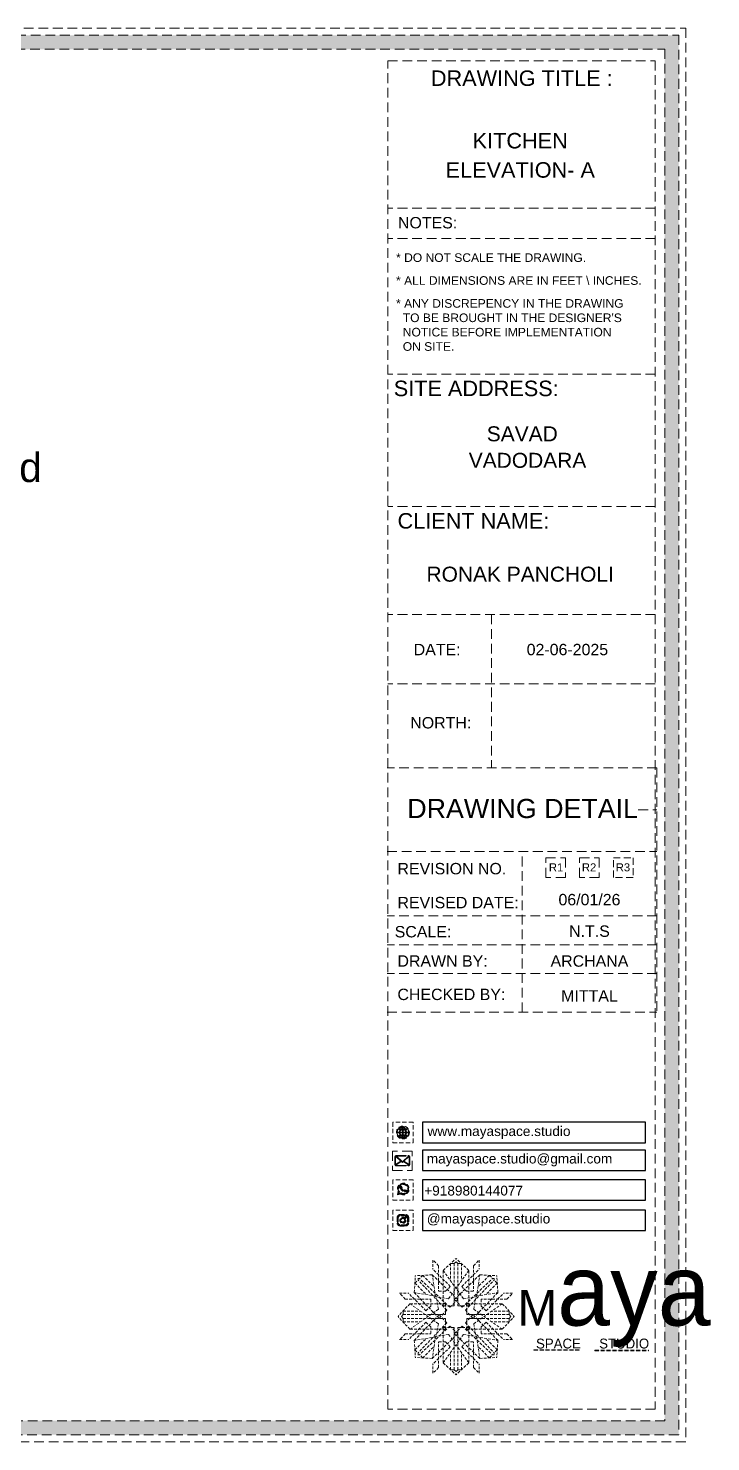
# Model space of a CAD drawing. Header units: millimetres. Extents: x 35877 to 3066687, y -650199 to -40525.
# Drawn here: x 147874 to 147944.1, y -180595.3 to -180449.8 of the extents above; entities that cross this region are included whole.
import ezdxf
from ezdxf import colors
from ezdxf.entities.mleader import LeaderData, LeaderLine
from ezdxf.enums import TextEntityAlignment as Align
from ezdxf.math import Vec2, Vec3

# ---------------------------------------------------------------- set-up
doc = ezdxf.new("R2010")
doc.units = ezdxf.units.MM
doc.header["$MEASUREMENT"] = 0
doc.linetypes.add('DASHEDX2', pattern=[1.5, 1, -0.5])
for name, color, linetype, lineweight in [('Dimension', 10, 'DASHEDX2', 20), ('LABALLING', 1, 'Continuous', 25), ('NAME PLATE', 7, 'Continuous', 25)]:
    doc.layers.add(name, color=color, linetype=linetype, lineweight=lineweight)
doc.styles.add('Arial', font='arial.ttf')
doc.styles.get("Standard").update_dxf_attribs({"font": 'arial.ttf', "height": 6})

# ---------------------------------------------------------------- blocks, each defined once
blk = doc.blocks.new('FSFSF')
at = {"color": 42, "lineweight": 5, "true_color": 0xe0ac11}
for p, q in [((28600.02952215459, 143.5139148725285), (28600.02952215459, 140.1627915054827)), ((28602.14937278152, 141.4051683081257), (28600.02952215458, 143.5139148725237)), ((28602.14937278152, 141.4051683081257), (28602.14937278152, 131.9548183658916)), ((28603.8573819619, 139.6884756314575), (28608.58467309682, 144.0826294809294)), ((28607.90038549203, 142.2178300233099), (28606.57849619761, 142.2178300233099)), ((28606.57849619761, 142.2178300233112), (28606.57849619761, 135.8440958244304)), ((28607.90038549203, 142.2178300233056), (28608.57656374431, 142.8463572676453)), ((28607.90038549203, 142.2178300233099), (28607.90038549203, 126.5832694616292)), ((28613.31196423174, 139.6884756314505), (28608.58467309682, 144.0826294809224)), ((28609.26896070161, 142.2178300232985), (28608.59278244933, 142.8463572676383)), ((28609.26896070161, 142.2178300233029), (28609.26896070161, 126.5832694616222)), ((28609.26896070161, 142.2178300233029), (28610.59084999603, 142.2178300233029)), ((28610.59084999603, 142.2178300233041), (28610.59084999603, 135.8440958244234)), ((28615.01997341212, 141.4051683081186), (28617.13982403906, 143.5139148725166)), ((28615.01997341212, 141.4051683081186), (28615.01997341212, 131.9548183658846)), ((28617.13982403905, 143.5139148725215), (28617.13982403905, 140.1627915054756)), ((28593.18528875562, 131.4512709548762), (28593.53942279741, 137.7083440558963)), ((28593.38640769022, 135.0047725313525), (28594.56253744733, 136.1236492009193)), ((28599.79649589843, 138.0624780976842), (28593.53942279741, 137.7083440558973)), ((28595.12411765238, 136.6852294059708), (28594.53344388519, 136.6852294059708)), ((28594.56253744733, 136.1236492009193), (28594.56253744733, 136.7143229681096)), ((28605.16739288197, 124.9761417178488), (28594.56253744733, 136.1236492009157)), ((28596.24299432195, 137.8613591630871), (28595.12411765238, 136.6852294059708)), ((28606.27162513545, 126.0803739713377), (28595.12411765239, 136.6852294059723)), ((28596.24299432195, 137.8613591630871), (28600.47007367387, 133.6479551677364)), ((28601.02633591869, 130.0022997966441), (28599.79649589844, 138.0624780976862)), ((28599.79697319313, 138.0540449410801), (28608.57656374431, 129.5596347853315)), ((28606.46515515396, 133.7608692168469), (28600.02952215458, 140.1627915054788)), ((28603.8573819619, 126.5832694616292), (28603.8573819619, 139.6884756314575)), ((28603.8573819619, 139.6884756314575), (28608.57656374431, 133.0212336201026)), ((28613.31196423174, 139.6884756314505), (28608.59278244933, 133.0212336200956)), ((28617.37237300051, 138.0540449410731), (28608.59278244933, 129.5596347853245)), ((28610.70419103967, 133.7608692168399), (28617.13982403906, 140.1627915054717)), ((28610.89772105818, 126.0803739713307), (28622.04522854125, 136.6852294059653)), ((28612.01817201668, 124.9761417178561), (28622.62302745131, 136.123649200923)), ((28613.31196423174, 126.5832694616222), (28613.31196423174, 139.6884756314505)), ((28616.14301027494, 130.0022997966371), (28617.3728502952, 138.0624780976791)), ((28620.92635187169, 137.8613591630801), (28616.69927251977, 133.6479551677294)), ((28617.37285029521, 138.0624780976772), (28623.62992339623, 137.7083440558903)), ((28620.92635187169, 137.8613591630801), (28622.04522854125, 136.6852294059638)), ((28622.04522854125, 136.6852294059638), (28622.63590230844, 136.6852294059638)), ((28622.62302745131, 136.1236492009266), (28622.62302745131, 136.7143229681169)), ((28623.79915720843, 135.0047725313598), (28622.62302745131, 136.1236492009266)), ((28624.00027614303, 131.4512709548835), (28623.64614210124, 137.7083440559036)), ((28587.73385198078, 131.2182446987172), (28591.08497534782, 131.2182446987172)), ((28589.84259854518, 129.0983940717815), (28587.73385198078, 131.2182446987208)), ((28597.48689763646, 124.7826116993383), (28591.08497534783, 131.2182446987208)), ((28601.24546705666, 130.2214309346091), (28593.18528875562, 131.4512709548617)), ((28593.19372191223, 131.4507936601731), (28601.68813206797, 122.6712031089919)), ((28593.38640769022, 135.0047725313525), (28597.59981168557, 130.777693179436)), ((28604.74702146255, 131.9548183658916), (28602.14937278152, 131.9548183658916)), ((28606.46515515396, 133.7608692168438), (28604.74702146255, 131.954818365889)), ((28605.85908385607, 129.1819884053065), (28608.57656374431, 133.0212336201024)), ((28611.31026233756, 129.1819884052994), (28608.59278244933, 133.0212336200953)), ((28610.70419103968, 133.7608692168368), (28612.42232473109, 131.954818365882)), ((28612.42232473109, 131.9548183658846), (28615.01997341212, 131.9548183658846)), ((28623.99184298642, 131.4507936601804), (28615.49743283067, 122.6712031089992)), ((28615.94009784198, 130.2214309346164), (28624.00027614303, 131.451270954869)), ((28623.79915720843, 135.0047725313598), (28619.58575321308, 130.7776931794433)), ((28619.69866726219, 124.7826116993456), (28626.10058955082, 131.2182446987281)), ((28629.45171291787, 131.2182446987244), (28626.10058955082, 131.2182446987244)), ((28627.34296635347, 129.0983940717888), (28629.45171291786, 131.2182446987281)), ((28591.55929122185, 127.3903848914015), (28587.16513737238, 122.6630937564842)), ((28589.84259854518, 129.0983940717815), (28599.29294848741, 129.0983940717815)), ((28604.66449739168, 127.3903848914015), (28591.55929122185, 127.3903848914015)), ((28591.55929122185, 127.3903848914015), (28598.2265332332, 122.6712031089919)), ((28597.48689763646, 124.7826116993419), (28599.29294848742, 126.5007453907529)), ((28602.065778448, 125.3886829972289), (28598.2265332332, 122.6712031089919)), ((28599.29294848741, 126.5007453907565), (28599.29294848741, 129.0983940717815)), ((28605.85908385607, 129.1819884053061), (28601.02633591869, 130.0022997966444)), ((28602.065778448, 125.3886829972289), (28601.24546705666, 130.2214309346127)), ((28603.67734725012, 126.5424332089096), (28603.67734725012, 127.3903848914015)), ((28604.66449739168, 126.5430463444827), (28603.67734725012, 126.5424332089096)), ((28604.70533364439, 127.5704196031902), (28603.8573819619, 127.5704196031902)), ((28607.90038549203, 126.5832694616292), (28603.8573819619, 126.5832694616292)), ((28604.66449739168, 123.3473813612763), (28604.66449739168, 127.3903848914015)), ((28604.70472050882, 126.5832694616292), (28604.70533364439, 127.5704196031902)), ((28606.27162513545, 126.0803739713377), (28608.57656374431, 128.2731099501872)), ((28607.90038549203, 128.9163723677579), (28608.57656374431, 129.5596347853315)), ((28607.90038549203, 128.916372367763), (28608.57656374431, 128.2731099501872)), ((28609.26896070161, 128.9163723677509), (28608.59278244933, 129.5596347853245)), ((28609.26896070161, 128.916372367756), (28608.59278244933, 128.2731099501802)), ((28610.89772105818, 126.0803739713307), (28608.59278244933, 128.2731099501802)), ((28609.26896070161, 126.5832694616222), (28613.31196423174, 126.5832694616222)), ((28611.31026233756, 129.1819884052991), (28616.14301027495, 130.0022997966374)), ((28612.46462568482, 126.5832694616222), (28612.46401254924, 127.5704196031832)), ((28612.46401254924, 127.5704196031832), (28613.31196423174, 127.5704196031832)), ((28612.52106750697, 123.3473813612836), (28612.52106750697, 127.3903848914088)), ((28612.52106750697, 127.3903848914088), (28625.6262736768, 127.3903848914088)), ((28612.52106750697, 126.54304634449), (28613.50821764853, 126.5424332089169)), ((28613.50821764853, 126.5424332089169), (28613.50821764853, 127.3903848914088)), ((28615.11978645065, 125.3886829972362), (28615.94009784198, 130.22143093462)), ((28615.11978645065, 125.3886829972362), (28618.95903166544, 122.6712031089992)), ((28627.34296635347, 129.0983940717888), (28617.89261641123, 129.0983940717888)), ((28617.89261641123, 126.5007453907638), (28617.89261641123, 129.0983940717888)), ((28619.69866726219, 124.7826116993492), (28617.89261641123, 126.5007453907601)), ((28625.6262736768, 127.3903848914088), (28618.95903166544, 122.6712031089992)), ((28625.6262736768, 127.3903848914088), (28630.02042752627, 122.6630937564914)), ((28591.55929122185, 117.9358026215632), (28587.16513737238, 122.6630937564805)), ((28589.02993683, 123.3473813612763), (28588.40140958566, 122.6712031089919)), ((28589.02993683, 121.9788061516883), (28588.40140958566, 122.6549844039728)), ((28589.02993683, 123.3473813612763), (28589.02993683, 124.6692706556969)), ((28589.02993682999, 124.6692706556969), (28595.40367102887, 124.6692706556969)), ((28589.02993683, 123.3473813612763), (28604.66449739168, 123.3473813612763)), ((28589.02993682999, 121.9788061516883), (28604.66449739167, 121.9788061516883)), ((28589.02993682999, 121.9788061516883), (28589.02993682999, 120.6569168572678)), ((28589.02993682999, 120.6569168572678), (28595.40367102887, 120.6569168572678)), ((28597.48689763646, 120.5435758136264), (28591.08497534783, 114.1079428142439)), ((28591.55929122185, 117.9358026215632), (28598.2265332332, 122.6549844039728)), ((28593.19372191222, 113.8753938527916), (28601.68813206797, 122.6549844039728)), ((28605.16739288197, 120.3500457951159), (28594.56253744733, 109.202538312049)), ((28597.48689763646, 120.5435758136227), (28599.29294848741, 118.8254421222118)), ((28602.065778448, 119.9375045157358), (28598.2265332332, 122.6549844039728)), ((28602.33139448555, 123.3473813612727), (28601.68813206797, 122.6712031089919)), ((28602.33139448555, 121.978806151692), (28601.68813206797, 122.6549844039728)), ((28602.33139448554, 123.3473813612727), (28602.97465690312, 122.6712031089919)), ((28602.33139448554, 121.978806151692), (28602.97465690312, 122.6549844039728)), ((28605.16739288197, 124.9761417178488), (28602.97465690312, 122.6712031089919)), ((28605.16739288197, 120.3500457951159), (28602.97465690312, 122.6549844039728)), ((28604.66449739167, 121.9788061516883), (28604.66449739167, 117.9358026215632)), ((28612.01817201668, 124.9761417178561), (28614.21090799553, 122.6712031089992)), ((28612.01817201667, 120.3500457951159), (28614.21090799552, 122.6549844039728)), ((28612.01817201667, 120.3500457951159), (28622.62302745131, 109.202538312049)), ((28628.15562806865, 123.3473813612836), (28612.52106750697, 123.3473813612836)), ((28612.52106750696, 121.9788061516883), (28612.52106750696, 117.9358026215632)), ((28628.15562806865, 121.9788061516883), (28612.52106750696, 121.9788061516883)), ((28614.85417041311, 123.34738136128), (28614.21090799553, 122.6712031089992)), ((28614.8541704131, 121.978806151692), (28614.21090799552, 122.6549844039728)), ((28614.8541704131, 123.34738136128), (28615.49743283067, 122.6712031089992)), ((28614.85417041309, 121.978806151692), (28615.49743283067, 122.6549844039728)), ((28615.11978645064, 119.9375045157358), (28618.95903166544, 122.6549844039728)), ((28623.99184298642, 113.8753938527916), (28615.49743283067, 122.6549844039728)), ((28619.69866726218, 120.5435758136227), (28617.89261641122, 118.8254421222118)), ((28625.62627367679, 117.9358026215632), (28618.95903166544, 122.6549844039728)), ((28619.69866726218, 120.5435758136264), (28626.10058955082, 114.1079428142439)), ((28628.15562806865, 124.6692706557042), (28621.78189386977, 124.6692706557042)), ((28628.15562806865, 120.6569168572678), (28621.78189386977, 120.6569168572678)), ((28625.62627367679, 117.9358026215632), (28630.02042752627, 122.6630937564805)), ((28628.15562806865, 123.3473813612836), (28628.15562806865, 124.6692706557042)), ((28628.15562806865, 123.3473813612836), (28628.78415531299, 122.6712031089992)), ((28628.15562806864, 121.9788061516883), (28628.78415531298, 122.6549844039728)), ((28628.15562806865, 121.9788061516883), (28628.15562806865, 120.6569168572678)), ((28589.84259854518, 116.2277934411832), (28587.73385198078, 114.1079428142439)), ((28589.84259854518, 116.2277934411832), (28599.29294848741, 116.2277934411832)), ((28604.66449739167, 117.9358026215632), (28591.55929122185, 117.9358026215632)), ((28601.24546705666, 115.1047565783556), (28593.18528875562, 113.874916558103)), ((28606.27162513545, 119.148331313441), (28595.12411765239, 108.5434758788064)), ((28599.29294848741, 118.8254421222082), (28599.29294848741, 116.2277934411832)), ((28601.02633591869, 115.2264054881346), (28599.79649589844, 107.1662271870926)), ((28599.79697319313, 107.1746603436987), (28608.57656374431, 115.6690704994472)), ((28605.85908385607, 116.0467168794726), (28601.02633591869, 115.2264054881344)), ((28602.065778448, 119.9375045157358), (28601.24546705666, 115.104756578352)), ((28604.66449739167, 118.783141168482), (28603.67734725012, 118.783754304055)), ((28603.67734725012, 118.783754304055), (28603.67734725012, 117.9358026215632)), ((28607.90038549203, 118.6454358231495), (28603.8573819619, 118.6454358231495)), ((28603.8573819619, 118.6454358231495), (28603.8573819619, 105.5402296533212)), ((28604.70533364439, 117.6582856815885), (28603.8573819619, 117.6582856815885)), ((28604.70472050882, 118.6454358231495), (28604.70533364439, 117.6582856815885)), ((28605.85908385607, 116.0467168794723), (28608.57656374431, 112.2074716646764)), ((28606.27162513545, 119.148331313441), (28608.57656374431, 116.9555953345915)), ((28607.90038549203, 103.0108752614688), (28607.90038549203, 118.6454358231495)), ((28607.90038549203, 116.3123329170157), (28608.57656374431, 116.9555953345915)), ((28607.90038549203, 116.3123329170208), (28608.57656374431, 115.6690704994472)), ((28610.89772105818, 119.148331313441), (28608.59278244933, 116.9555953345915)), ((28609.26896070161, 116.3123329170157), (28608.59278244933, 116.9555953345915)), ((28609.26896070161, 116.3123329170208), (28608.59278244933, 115.6690704994472)), ((28611.31026233756, 116.0467168794723), (28608.59278244933, 112.2074716646764)), ((28617.37237300051, 107.1746603436987), (28608.59278244933, 115.6690704994472)), ((28609.26896070161, 118.6454358231495), (28613.31196423174, 118.6454358231495)), ((28609.26896070161, 103.0108752614688), (28609.26896070161, 118.6454358231495)), ((28610.89772105818, 119.148331313441), (28622.04522854125, 108.5434758788064)), ((28611.31026233756, 116.0467168794726), (28616.14301027495, 115.2264054881344)), ((28612.46462568482, 118.6454358231495), (28612.46401254924, 117.6582856815885)), ((28612.46401254924, 117.6582856815885), (28613.31196423174, 117.6582856815885)), ((28612.52106750696, 118.783141168482), (28613.50821764853, 118.783754304055)), ((28612.52106750696, 117.9358026215632), (28625.62627367679, 117.9358026215632)), ((28613.31196423174, 118.6454358231495), (28613.31196423174, 105.5402296533212)), ((28613.50821764853, 118.783754304055), (28613.50821764853, 117.9358026215632)), ((28615.11978645064, 119.9375045157358), (28615.94009784198, 115.104756578352)), ((28615.94009784198, 115.1047565783556), (28624.00027614302, 113.874916558103)), ((28616.14301027494, 115.2264054881346), (28617.3728502952, 107.1662271870926)), ((28617.89261641123, 118.8254421222082), (28617.89261641123, 116.2277934411832)), ((28627.34296635346, 116.2277934411832), (28617.89261641123, 116.2277934411832)), ((28627.34296635346, 116.2277934411832), (28629.45171291786, 114.1079428142439)), ((28587.73385198077, 114.1079428142475), (28591.08497534782, 114.1079428142475)), ((28593.18528875562, 113.8749165580884), (28593.53942279741, 107.6178434570684)), ((28593.38640769022, 110.3214149816122), (28597.59981168557, 114.5484943335287)), ((28593.38640769022, 110.3214149816122), (28594.56253744733, 109.2025383120454)), ((28596.24299432195, 107.3673461216916), (28600.47007367387, 111.5807501170424)), ((28606.46515515396, 111.4678360679318), (28600.02952215458, 105.0659137793)), ((28602.14937278152, 103.8235369766531), (28602.14937278152, 113.2738869188871)), ((28604.74702146255, 113.2738869188871), (28602.14937278152, 113.2738869188871)), ((28603.8573819619, 105.5402296533212), (28608.57656374431, 112.2074716646761)), ((28606.46515515396, 111.4678360679349), (28604.74702146255, 113.2738869188898)), ((28613.31196423174, 105.5402296533212), (28608.59278244933, 112.2074716646761)), ((28610.70419103968, 111.4678360679349), (28612.42232473109, 113.2738869188898)), ((28610.70419103967, 111.4678360679318), (28617.13982403906, 105.0659137793)), ((28612.42232473109, 113.2738869188871), (28615.01997341212, 113.2738869188871)), ((28615.01997341212, 103.8235369766531), (28615.01997341212, 113.2738869188871)), ((28620.92635187169, 107.3673461216916), (28616.69927251977, 111.5807501170424)), ((28623.79915720842, 110.3214149816122), (28619.58575321307, 114.5484943335287)), ((28623.79915720842, 110.3214149816122), (28622.62302745131, 109.2025383120454)), ((28624.00027614302, 113.8749165580884), (28623.64614210124, 107.6178434570684)), ((28629.45171291786, 114.1079428142475), (28626.10058955082, 114.1079428142475)), ((28599.79649589843, 107.1662271870945), (28593.53942279741, 107.5203612288814)), ((28595.12411765238, 108.5434758788079), (28594.53344388519, 108.5434758788079)), ((28594.56253744733, 109.2025383120454), (28594.56253744733, 108.6118645448551)), ((28596.24299432195, 107.3673461216916), (28595.12411765238, 108.5434758788079)), ((28600.02952215459, 101.7147904122502), (28600.02952215459, 105.0659137792961)), ((28603.8573819619, 105.5402296533212), (28608.58467309682, 101.1460758038494)), ((28606.57849619761, 103.0108752614676), (28606.57849619761, 109.3846094603483)), ((28613.31196423174, 105.5402296533212), (28608.58467309682, 101.1460758038494)), ((28610.59084999603, 103.0108752614676), (28610.59084999603, 109.3846094603483)), ((28617.13982403905, 101.7147904122502), (28617.13982403905, 105.0659137792961)), ((28617.37285029521, 107.1662271870945), (28623.62992339623, 107.5203612288814)), ((28620.92635187169, 107.3673461216916), (28622.04522854125, 108.5434758788079)), ((28622.04522854125, 108.5434758788079), (28622.63590230844, 108.5434758788079)), ((28622.62302745131, 109.2025383120454), (28622.62302745131, 108.6118645448551)), ((28602.14937278152, 103.8235369766531), (28600.02952215458, 101.7147904122551)), ((28607.90038549203, 103.0108752614688), (28606.57849619761, 103.0108752614688)), ((28607.90038549203, 103.0108752614732), (28608.57656374431, 102.3823480171334)), ((28609.26896070161, 103.0108752614732), (28608.59278244933, 102.3823480171334)), ((28609.26896070161, 103.0108752614688), (28610.59084999603, 103.0108752614688)), ((28615.01997341212, 103.8235369766531), (28617.13982403906, 101.7147904122551))]:
    blk.add_line(p, q, dxfattribs=at)
blk = doc.blocks.new('hgwg')
at = {"layer": 'Dimension', "true_color": 0xd39e00}
h = blk.add_hatch(color=42, dxfattribs=at)
h.dxf.hatch_style = 1
h.paths.add_polyline_path([(27505.71340162798, 45.05203686693212), (27494.27108242475, 45.05203686693212), (27494.27108242475, 44.90203686693212), (27505.71340162798, 44.90203686693212)])
h = blk.add_hatch(color=42, dxfattribs=at)
h.dxf.hatch_style = 1
h.paths.add_polyline_path([(27523.30327300013, 44.90203686693212), (27509.6816220806, 44.90203686693212), (27509.6816220806, 44.75203686693212), (27523.30327300013, 44.75203686693212)])
at = {"layer": 'Dimension', "color": 42, "true_color": 0xd39e00}
for p, q in [((27494.27108242475, 45.05203686693212), (27505.71340162798, 45.05203686693212)), ((27494.27108242475, 44.90203686693212), (27494.27108242475, 45.05203686693212)), ((27494.27108242475, 44.90203686693212), (27505.71340162798, 44.90203686693212)), ((27505.71340162798, 45.05203686693212), (27505.71340162798, 44.90203686693212)), ((27509.6816220806, 44.90203686693212), (27523.30327300013, 44.90203686693212)), ((27509.6816220806, 44.90203686693212), (27509.6816220806, 44.75203686693212)), ((27509.6816220806, 44.75203686693212), (27523.30327300013, 44.75203686693212)), ((27523.30327300013, 44.75203686693212), (27523.30327300013, 44.90203686693212))]:
    blk.add_line(p, q, dxfattribs=at)
at = {"layer": 'Dimension', "color": 42, "true_color": 0xd39e00, "attachment_point": 1}
for s, width, insert, char_height in [('{\\fCinzel|b0|i0|c0|p2;\\H1.5x;M\\fAmsterdam One|b0|i0|c0|p2;\\H2x;aya}', 85.32770400233176, (27490.16720882829, 69.1670580071177), 6), ('{\\fCinzel|b0|i0|c0|p0;SPACE     STUDIO}', 66.12897169631242, (27494.8322192234, 47.86289312563859), 2.5)]:
    blk.add_mtext_dynamic_manual_height_columns(s, width=width, gutter_width=30, heights=[0], dxfattribs=dict(at, insert=insert, char_height=char_height))
blk = doc.blocks.new('aggerg')
at = {"layer": 'Dimension', "color": 42, "true_color": 0xd39e00}
blk.add_lwpolyline([(-1.40991884363757, 1.409918843638991), (1.40991884363757, 1.409918843638991), (1.40991884363757, -1.409918843638991), (-1.40991884363757, -1.409918843638991)], close=True, dxfattribs=at)
at = {"layer": 'NAME PLATE', "lineweight": 0, "insert": (-0.03465492800751235, 0.6240330650325632), "char_height": 1.150668992558973, "width": 2.245794266661655, "attachment_point": 2, "style": 'Arial'}
blk.add_mtext('R3', dxfattribs=at)
blk = doc.blocks.new('QEGW4TG')
at = {"layer": 'Dimension', "true_color": 0x000000}
h = blk.add_hatch(color=18, dxfattribs=at)
h.dxf.hatch_style = 1
h.paths.add_polyline_path([(2.69088877770705, 1.92587512415134, 0.1705132533677809), (2.945253356194499, 1.971108140553456, 0.1903366609236977), (3.112594508728961, 2.180175743679358, 0.3162306266121118), (3.073767296647737, 2.275596138167021), (2.789984836732684, 2.366833549170965, 0.2737208883028206), (2.687663811828624, 2.340313884368473, 0.04074929161680264), (2.628080915907737, 2.265958741588464, -0.4412823113683144), (2.532697100181941, 2.24591003816886, -0.1182797973807854), (2.064446685660975, 2.638307475266393, -0.4412823115886928), (2.069093945741176, 2.735664682453956, 0.0407492915841285), (2.133043749293872, 2.806299173711523, 0.2900830682164263), (2.140126129328373, 2.917140342695693), (2.007833641781254, 3.177226008350592, 0.3162306265019353), (1.907458275577838, 3.20040768075923, 0.1903366612595143), (1.727617539012805, 3.001989854656149, 0.1705132530592537), (1.723351830981196, 2.743669959818327, 0.2527841192987504)], flags=0)
h.paths.add_polyline_path([(1.187091838183055, 1.98177108190226), (1.033431034835843, 1.296664261299405, 0.5509124427602007), (1.108033365454781, 1.228472477282909), (1.753631702631828, 1.3859606636898, 6.344125232327936)])
h.paths.add_polyline_path([(1.810474836187209, 1.698279910686368), (1.403136541219283, 1.598913221470411), (1.499210153190082, 2.0272637533444, -9.07133912899332)], flags=16)
h.paths.add_polyline_path([(3.107131665667435, 2.163826466897883, -0.1781104600367708), (2.945253356217101, 1.971108140565923, -0.1705132533848771), (2.690888777707046, 1.925875124151341, -0.2527841192987487), (1.723351830981198, 2.743669959818323, -0.1705132530592605), (1.727617539012807, 3.001989854656155, -0.1781104603428363), (1.892183965378278, 3.192417877521238, -0.3700893306669938), (2.007833641781254, 3.177226008350592), (2.140126129328373, 2.917140342695693, -0.3071850866740538), (2.129048925607798, 2.801150635431628, -0.0410867202805622), (2.063735285172322, 2.730699185723801, 0.321676359158344), (2.052573019720961, 2.654587547766838, 0.1265238261119609), (2.55282324622454, 2.23610159399366, 0.3122156164865639), (2.624029388524266, 2.259879553704388, -0.04108672024787878), (2.68321498693278, 2.335552159839379, -0.2906730096645621), (2.789984836732686, 2.366833549170964), (3.073767296647737, 2.275596138167021, -0.3700893305717193)], flags=0)
h = blk.add_hatch(color=18, dxfattribs=at)
h.dxf.hatch_style = 1
h.paths.add_polyline_path([(2.789984836732684, 2.366833549170965, 0.2737208883027897), (2.687663811828632, 2.340313884368481, 0.04074929161680683), (2.628080915907738, 2.265958741588466, -0.4412823113683231), (2.532697100181941, 2.24591003816886, -0.1182797973807856), (2.064446685660975, 2.638307475266393, -0.4412823115886387), (2.069093945741169, 2.735664682453949, 0.04074929158412958), (2.133043749293867, 2.806299173711516, 0.2900830682164422), (2.140126129328374, 2.917140342695692), (2.007833641781254, 3.177226008350592, 0.31623062650189), (1.907458275577852, 3.200407680759237, 0.1903366612595442), (1.727617539012796, 3.001989854656125, 0.1705132530592358), (1.723351830981196, 2.743669959818328, 0.2527841192987502), (2.690888777707049, 1.92587512415134, 0.1705132533677818), (2.945253356194499, 1.971108140553456, 0.1903366609236972), (3.11259450872896, 2.180175743679357, 0.316230626612114), (3.073767296647737, 2.275596138167021)])
for p, q in [((1.187091838182823, 1.981771081901229), (1.033431034829846, 1.296664261272667)), ((1.104864288547105, 1.22769940810656), (1.753631702631537, 1.38596066368973)), ((1.499210153189779, 2.02726375334305), (1.403136541219283, 1.598913221470411)), ((1.403136541219283, 1.598913221470411), (1.810474836187495, 1.698279910686438)), ((2.007833641782781, 3.177226008347589), (2.140126129339478, 2.917140342673861)), ((3.07376729664611, 2.275596138167543), (2.795973786971444, 2.364908073175798))]:
    blk.add_line(p, q)
blk.add_lwpolyline([(0, 0), (4.677875833520375, 0), (4.677875833520375, 4.677875833487633), (0, 4.677875833487633)], close=True)
for centre, radius, start, end in [((2.391856922618899, 2.560090461466984), 1.336380265289725, 241.4726925157612, 205.6422480518206), ((2.391856922618899, 2.560090461466984), 1.039578066265566, 235.9961833528427, 210.8332541496584), ((1.092285202801577, 1.28614751820453), 0.05978641126763205, 164.848313743537, 282.1458186134437), ((2.093211678275111, 2.866757529460642), 0.3898036126573604, 159.7006965781634, 198.4071931529369), ((2.96422670641914, 3.230508715242536), 1.33296002576076, 201.4218194877544, 258.1669382717271), ((2.068710664792889, 2.873542338844459), 0.3644767273401995, 118.9685287465575, 159.3648257195266), ((1.94115209195661, 3.117399309044913), 0.08958606497010892, 41.8984607349679, 123.1343628598353), ((2.111185664180084, 2.684865951528081), 0.06597138640971531, 135.993167916936, 224.889150196011), ((1.668440453213407, 3.162667354486985), 0.5855377895559305, 312.4616868225817, 321.8727761964677), ((3.116352617467783, 3.417971815580813), 1.3093443293986, 216.5455493843477, 243.5279193807737), ((2.049097856513981, 2.86730989022908), 0.1037748545872203, 320.3923518033985, 28.69705978797532), ((2.571242585552682, 2.299449457126798), 0.06597138640971531, 234.2481540868074, 323.1441363625612), ((3.113289334112778, 1.938197709888527), 0.5855377895559305, 137.2645280778166, 146.6756174521283), ((2.761231025502639, 2.267121770607218), 0.1037748545872203, 70.44024447729866, 138.7449524685831), ((2.753680358302518, 2.310588100078917), 0.3898036126573604, 260.7301111127597, 299.4366076966294), ((2.764269856204919, 2.287475423160004), 0.3644767273401995, 299.7724785632745, 340.1687755327218), ((3.025288852411904, 2.200260200651769), 0.08958606497010892, 336.0029414192384, 57.23884355508559)]:
    blk.add_arc(centre, radius, start, end)
blk = doc.blocks.new('ASGERG')
at = {"layer": 'Dimension', "true_color": 0x000000}
h = blk.add_hatch(color=18, dxfattribs=at)
h.dxf.hatch_style = 1
h.paths.add_polyline_path([(0.9878009781132278, 1.703186002650503, 0.3538715441455649), (1.693565527702308, 1.025485415719686), (2.958426043524663, 1.025485415719686, 0.3538715441560817), (3.664190593117382, 1.703186002679353), (3.664190593117382, 2.988961614004873, 0.3538715441560807), (2.958426043524663, 3.666662200964538), (1.693565527702309, 3.666662200964538, 0.3538715441455654), (0.9878009781132278, 2.988961614033721)])
h.paths.add_polyline_path([(1.269614298369561, 2.969406444390669, -0.3538715441427052), (1.715004474138197, 3.397086162369874), (2.936987097088775, 3.397086162369874, -0.3538715441427047), (3.382377272857411, 2.96940644439067), (3.382377272857411, 1.722741172293554, -0.3538715441427047), (2.936987097088775, 1.29506145431435), (1.715004474138194, 1.29506145431435, -0.3538715441427023), (1.269614298369561, 1.722741172293553)], flags=16)
h.paths.add_polyline_path([(3.023270429735569, 2.349113106956224, -1), (1.6354381059813, 2.349113106956224, -1)], flags=0)
h.paths.add_polyline_path([(2.743205021494745, 2.349113106956224, -1), (1.915503514222124, 2.349113106956224, -1)], flags=0)
h.paths.add_polyline_path([(2.855701533165678, 3.021710217520308, -1), (3.191863788461511, 3.021710217520308, -1)], flags=0)
h.paths.add_polyline_path([(1.6354381059813, 2.349113106956224, 1), (3.023270429735569, 2.349113106956224, 1)], flags=0)
h = blk.add_hatch(color=18, dxfattribs=at)
h.dxf.hatch_style = 1
h.paths.add_polyline_path([(1.6354381059813, 2.349113106956224, 1), (3.023270429735569, 2.349113106956224, 1)])
h.paths.add_polyline_path([(2.743205021494745, 2.349113106956224, -1), (1.915503514222124, 2.349113106956224, -1)], flags=16)
h = blk.add_hatch(color=18, dxfattribs=at)
h.dxf.hatch_style = 1
h.paths.add_polyline_path([(3.191863788461511, 3.021710217520308, 1), (2.855701533165678, 3.021710217520308, 1)])
for p, q in [((1.693565527704777, 3.666662200964538), (2.958426043522195, 3.666662200964538)), ((2.936987097087695, 3.397086162369874), (1.715004474142916, 3.397086162369874)), ((0.9878009781132278, 2.988961614029904), (0.9878009781132278, 1.70318600265432)), ((1.269614298369561, 2.969406444382912), (1.269614298369561, 1.722741172301312)), ((1.693565527704777, 1.025485415719686), (2.958426043522195, 1.025485415719686)), ((2.936987097087695, 1.29506145431435), (1.715004474142916, 1.29506145431435)), ((3.382377272857411, 2.969406444382798), (3.382377272857411, 1.722741172301198)), ((3.664190593117382, 2.988961614029904), (3.664190593117382, 1.703186002654206))]:
    blk.add_line(p, q)
blk.add_lwpolyline([(0, 0), (4.677875833520375, 0), (4.677875833520375, 4.677875833487633), (0, 4.677875833487633)], close=True)
for centre, radius in [((2.329354267858434, 2.349113106956224), 0.6939161618771346), ((2.329354267858434, 2.349113106956224), 0.4138507536363104), ((3.023782660813595, 3.021710217520308), 0.1680811276479166)]:
    blk.add_circle(centre, radius)
for centre, radius, start, end in [((1.759504357250989, 2.891647185547413), 0.7778150187314825, 94.86305418922075, 172.8127439550857), ((1.756616803490033, 2.907993767262838), 0.490859406455273, 94.86305418922075, 172.8127439550857), ((2.895374767736939, 2.907993767262838), 0.490859406455273, 7.187256045043576, 85.13694581077927), ((2.892487213975983, 2.891647185547413), 0.7778150187314825, 7.187256045043576, 85.13694581077927), ((1.759504357250989, 1.800500431136811), 0.7778150187314825, 187.1872560450436, 265.1369458107793), ((1.756616803490033, 1.784153849421386), 0.490859406455273, 187.1872560450436, 265.1369458107793), ((2.895374767736939, 1.784153849421386), 0.490859406455273, 274.8630541892207, 352.8127439549564), ((2.892487213975983, 1.800500431136811), 0.7778150187314825, 274.8630541892207, 352.8127439549564)]:
    blk.add_arc(centre, radius, start, end)
blk = doc.blocks.new('DTGWEGEARG')
at = {"layer": 'Dimension', "true_color": 0x000000}
h = blk.add_hatch(color=18, dxfattribs=at)
h.dxf.hatch_style = 1
h.paths.add_polyline_path([(3.827875833522876, 2.338937916762688, 1), (0.849999999997499, 2.338937916762688, 1)])
h.paths.add_polyline_path([(2.510341691500397, 1.011016423996789, 0.1057952507638089), (2.95643628191097, 1.582164618114258, -0.05520542910569182), (3.300583699834641, 1.407276962960325, -0.1698216228186308)], flags=16)
h.paths.add_polyline_path([(2.410067026245088, 1.122706403851673), (2.410067026245088, 1.693045342340603, -0.05827942784441912), (2.812445341716919, 1.629346779479062, -0.1033532736862151)], flags=16)
h.paths.add_polyline_path([(2.260067026236072, 1.129185144458923, -0.1017409038173711), (1.865430491803456, 1.629346779479062, -0.05717097550308231), (2.260067026239994, 1.692713910527245)], flags=16)
h.paths.add_polyline_path([(2.167534142020301, 1.011016423996747, -0.1698216228186932), (1.377292133685734, 1.407276962960325, -0.05520542910569187), (1.721439551609405, 1.582164618114259, 0.1057952507638437)], flags=16)
h.paths.add_polyline_path([(3.016142448257193, 1.719950953253087, 0.08133556479218873), (3.129099600233632, 2.268128927234784), (3.67600217548033, 2.268128927234784, -0.1520689214655179), (3.399506162930495, 1.521655994681915, 0.05686981644290324)], flags=16)
h.paths.add_polyline_path([(2.873828236651899, 1.767790462044811, 0.06194478914005309), (2.410067026245088, 1.843159155080477), (2.410067026245088, 2.268128927234784), (2.978962121406577, 2.268128927234784, -0.08134370791576499)], flags=16)
h.paths.add_polyline_path([(2.260067026240367, 1.842853883239862, 0.06092337719213649), (1.804047596868632, 1.767790462044857, -0.08134370791576293), (1.698913712113797, 2.268128927234784), (2.260067026243632, 2.268128927234784)], flags=16)
h.paths.add_polyline_path([(1.661733385262794, 1.71995095325294, 0.05686981644284866), (1.278369670589879, 1.521655994681915, -0.1520689214655069), (1.001873658040048, 2.268128927234727), (1.548776233286744, 2.268128927234784, 0.08133556479219843)], flags=16)
h.paths.add_polyline_path([(2.410067026245088, 2.418128927234761), (2.410067026245088, 2.8347166784449, 0.06194478913996639), (2.873828236651268, 2.910085371480381, -0.0800087441031702), (2.978564221175644, 2.418128927234761)], flags=16)
h.paths.add_polyline_path([(3.128736234070105, 2.418128927235586, 0.08011645333878988), (3.016142448256736, 2.957924880272117, 0.05686981644296764), (3.399506162930496, 3.156219838843462, 0.02825806179432278), (3.300583699834641, 3.270598870565053, -0.05520542910577758), (2.956436281910409, 3.095711215410909, 0.1057952507639886), (2.51034169149847, 3.666859409528837, -0.3602902893853039), (3.675531919741355, 2.418128927234761)], flags=16)
h.paths.add_polyline_path([(2.260067026243585, 2.418128927234761), (1.699311612344728, 2.418128927234704, -0.08000874410317925), (1.804047596869107, 2.910085371480381, 0.0609233771925021), (2.260067026243632, 2.83502195028538)], flags=16)
h.paths.add_polyline_path([(1.549139599450427, 2.418128927234704), (1.002343913779017, 2.418128927234704, -0.1504655396626469), (1.278369670589879, 3.156219838843463, 0.05686981644296746), (1.661733385263637, 2.957924880272116, 0.08011645333891196)], flags=16)
h.paths.add_polyline_path([(2.410067026245088, 2.984830491184774), (2.410067026245088, 3.555169429672339, -0.1033532736860013), (2.812445341716318, 3.048529054046146, -0.05827942784432971)], flags=16)
h.paths.add_polyline_path([(2.260067026247996, 2.985161922997771, -0.05717097550413885), (1.865430491804057, 3.048529054046147, -0.101740903818736), (2.260067026243632, 3.548690689071458)], flags=16)
h.paths.add_polyline_path([(1.721439551608698, 3.095711215411385, -0.05520542910558381), (1.377292133685735, 3.270598870565053, -0.1698216228190039), (2.167534142021905, 3.666859409528837, 0.105795250764049)], flags=16)
blk.add_lwpolyline([(3.637978807091713e-12, 0), (4.677875833524013, 0), (4.677875833524013, 4.677875833487633), (3.637978807091713e-12, 4.677875833487633)], close=True)
at = {"layer": 'Dimension', "color": 18, "true_color": 0x000000}
for p, q in [((2.260067026243632, 3.548690689070099), (2.260067026243632, 2.985161922998032)), ((2.410067026245088, 3.555169429672674), (2.410067026245088, 2.984830491184709)), ((1.001873658038676, 2.268128927234727), (1.548776233285025, 2.268128927234784)), ((1.002343913780351, 2.418128927234704), (1.549139599450427, 2.418128927234704)), ((1.698913712112699, 2.268128927234784), (2.260067026239994, 2.268128927234784)), ((1.6993116123449, 2.418128927234704), (2.260067026239994, 2.418128927234761)), ((2.260067026243632, 2.835021950285466), (2.260067026243632, 2.418128927234648)), ((2.260067026243632, 2.268128927234784), (2.260067026239994, 1.842853883239911)), ((2.260067026239994, 1.692713910527232), (2.260067026236356, 1.129185144458859)), ((2.410067026245088, 2.834716678444863), (2.410067026245088, 2.418128927234648)), ((2.41006702624145, 2.418128927234761), (2.978564221175475, 2.418128927234761)), ((2.41006702624145, 2.268128927234784), (2.978962121407676, 2.268128927234784)), ((2.410067026245088, 2.268128927234784), (2.410067026245088, 1.8431591550804)), ((2.410067026245088, 1.693045342340554), (2.410067026245088, 1.1227064038506)), ((3.128736234069947, 2.418128927234761), (3.675531919740024, 2.418128927234761)), ((3.129099600235349, 2.268128927234784), (3.676002175481699, 2.268128927234784))]:
    blk.add_line(p, q, dxfattribs=at)
blk.add_circle((2.338937916760187, 2.338937916762688), 1.488937916762688, dxfattribs=at)
for centre, radius, start, end in [((2.338937916760187, 2.338937916762688), 1.338937916762688, 97.35488612764266, 135.9073334597986), ((2.338937916760187, 4.736890727369712), 1.753503470608637, 236.7417280667744, 249.3810508283475), ((3.279035271069006, 2.338937916762006), 1.731707322507203, 129.9301144893371, 154.086741928019), ((3.279035271069006, 2.338937916762006), 1.581707322507203, 130.1072546006023, 153.3445940917093), ((1.398840562451369, 2.338937916762006), 1.581707322507203, 26.6554059082907, 50.2584276017604), ((2.338937916760187, 2.338937916762688), 1.338937916762688, 3.39071745674187, 82.64511387235737), ((1.398840562451369, 2.338937916762006), 1.731707322507203, 25.91325807198099, 50.06988551069431), ((2.338937916760187, 4.736890727369712), 1.753503470608637, 290.6189491716524, 303.2582719332256), ((2.338937916760187, 2.338937916762688), 1.338937916762688, 183.0314697118864, 217.6181188090123), ((2.338937916760187, 2.338937916762688), 1.338937916762688, 142.3818811909877, 176.6092825432614), ((2.338937916760187, 4.736890727369712), 1.903503470608637, 236.1399364125267, 249.1595144835151), ((2.338937916760187, -0.05901489384433489), 1.903503470608637, 110.8404855164849, 123.8600635874751), ((2.338937916760187, -0.05901489384433489), 1.753503470608637, 110.6189491716524, 123.2582719332256), ((2.338937916760187, 2.338937916762688), 1.338937916762688, 224.0926665402014, 262.6451138721481), ((3.279035271069006, 2.338937916762006), 1.731707322507203, 182.3434604650025, 200.9432554321933), ((3.279035271069006, 2.338937916762006), 1.731707322507203, 159.0567445677732, 177.3789487768422), ((3.279035271069006, 2.338937916762006), 1.581707322507203, 182.5658429709692, 201.1674919382606), ((3.279035271069006, 2.338937916762006), 1.581707322507203, 158.8325080616307, 177.130184356684), ((3.279035271069006, 2.338937916762006), 1.731707322507203, 205.9132580719517, 230.0698855104508), ((2.338937916760187, 4.736890727369712), 1.903503470608637, 253.6799197970913, 267.6252929033811), ((2.338937916760187, -0.05901489384433489), 1.903503470608637, 92.37470709661888, 106.3200802029087), ((2.338937916760187, 4.736890727369712), 1.753503470608637, 254.3336465230859, 267.4220214852038), ((2.338937916760187, -0.05901489384433489), 1.753503470608637, 92.57797851479616, 105.6663534769142), ((3.279035271069006, 2.338937916762006), 1.581707322507203, 206.6554059082121, 229.8927453989361), ((2.338937916760187, 4.736890727369712), 1.753503470608637, 272.3247836724279, 285.6663534769141), ((2.338937916760187, 4.736890727369712), 1.903503470608637, 272.1414969110716, 286.3200802029087), ((2.338937916760187, -0.05901489384433489), 1.903503470608637, 73.67991979709127, 87.85850308892842), ((2.338937916760187, -0.05901489384433489), 1.753503470608637, 74.33364652308585, 87.6752163275721), ((1.398840562451369, 2.338937916762006), 1.581707322507203, 309.7415723982334, 333.3445940917879), ((1.398840562451369, 2.338937916762006), 1.731707322507203, 309.9301144893266, 334.0867419280484), ((2.338937916760187, 2.338937916762688), 1.338937916762688, 277.3548861278518, 315.9073334597986), ((1.398840562451369, 2.338937916762006), 1.581707322507203, 2.869815643319218, 21.1674919383693), ((1.398840562451369, 2.338937916762006), 1.581707322507203, 338.8325080617394, 357.4341570290307), ((2.338937916760187, -0.05901489384433489), 1.753503470608637, 56.74172806677446, 69.38105082834755), ((2.338937916760187, 4.736890727369712), 1.903503470608637, 290.8404855164849, 303.8600635874733), ((1.398840562451369, 2.338937916762006), 1.731707322507203, 2.621051223157847, 20.94325543222676), ((1.398840562451369, 2.338937916762006), 1.731707322507203, 339.0567445678067, 357.6565395349943), ((2.338937916760187, -0.05901489384433489), 1.903503470608637, 56.13993641252491, 69.15951448351508), ((2.338937916760187, 2.338937916762688), 1.338937916762688, 322.3818811909877, 356.9685302881169)]:
    blk.add_arc(centre, radius, start, end, dxfattribs=at)

msp = doc.modelspace()

# ---------------------------------------------------------------- hatches: boundary and pattern name
at = {"layer": 'Dimension', "true_color": 0xd39e00, "transparency": 33554687}
h = msp.add_hatch(color=42, dxfattribs=at)
h.paths.add_polyline_path([(147736.2249677902, -180450.5317734357), (147736.2249677902, -180594.567749995), (147940.8577489769, -180594.567749995), (147940.8577489769, -180450.5317734357)])
h.paths.add_polyline_path([(147737.6611206727, -180451.9679263181), (147939.4215960944, -180451.9679263181), (147939.4215960944, -180593.1315971125), (147737.6611206727, -180593.1315971125)], flags=16)
at = {"layer": 'Dimension', "true_color": 0x000000, "transparency": 33554687}
h = msp.add_hatch(color=18, dxfattribs=at)
h.dxf.hatch_style = 1
h.paths.add_polyline_path([(147913.0410569127, -180566.8971152082, 0.4142135623730951), (147913.1935413617, -180566.7446307645), (147913.1935413617, -180565.982208545, 0.414213562373095), (147913.0410569127, -180565.8297241013), (147911.8296151743, -180565.8297241013, 0.4142135623730951), (147911.6771307252, -180565.982208545), (147911.6771307252, -180566.7446307645, 0.414213562373095), (147911.8296151743, -180566.8971152082)])
h.paths.add_polyline_path([(147912.5477939751, -180566.4377266839), (147913.1084460718, -180566.8120200044, -0.1989123673799882), (147913.0410569127, -180566.8399335425), (147911.8296151743, -180566.8399335425, -0.1989123673799884), (147911.7622260151, -180566.8120200044), (147912.3228784564, -180566.4377266839), (147912.4353360434, -180566.5429724861)], flags=16)
h.paths.add_polyline_path([(147912.4353360434, -180566.4646554739), (147911.8186701865, -180565.8875363733, -0.02878332571811962), (147911.8296151743, -180565.886905767), (147913.0410569127, -180565.886905767, -0.02878332572916144), (147913.0520022451, -180565.8875363733)], flags=16)
h.paths.add_polyline_path([(147912.5906717512, -180566.3975985687), (147913.1075149501, -180565.9139007398, -0.2024819229892447), (147913.1363597363, -180565.982208545), (147913.1363597363, -180566.7446307645, -0.04307596912190046), (147913.1349503034, -180566.7609606749)], flags=16)
h.paths.add_polyline_path([(147912.2800003357, -180566.3975985687), (147911.7357221281, -180566.7609606749, -0.04307596911813286), (147911.7343126951, -180566.7446307645), (147911.7343126951, -180565.982208545, -0.2024819229936822), (147911.7631574814, -180565.9139007398)], flags=16)

# ---------------------------------------------------------------- linework, layer by layer
at = {"color": 18, "true_color": 0x000000, "transparency": 33554687, "elevation": 0.1188055700500966}
for points in [[(147914.5127409359, -180564.5088186976), (147937.4416047779, -180564.5088186976), (147937.4416047779, -180562.4131964778), (147914.5127409359, -180562.4131964778)], [(147914.5127409359, -180567.3691172099), (147937.4416047779, -180567.3691172099), (147937.4416047779, -180565.27349499), (147914.5127409359, -180565.27349499)], [(147914.5234087463, -180570.4200518162), (147937.4416047779, -180570.4200518162), (147937.4416047779, -180568.3244295963), (147914.5234087463, -180568.3244295963)], [(147914.5127409359, -180573.5439147154), (147937.4416047779, -180573.5439147154), (147937.4416047779, -180571.4482924956), (147914.5127409359, -180571.4482924956)]]:
    msp.add_lwpolyline(points, close=True, dxfattribs=at)
at = {"layer": 'Dimension', "color": 42, "true_color": 0xd39e00, "transparency": 33554687}
for p, q in [((147938.4493362581, -180468.343350063, 0.1188055700500966), (147910.9527218405, -180468.343350063, 0.1188055700500966)), ((147938.4493362581, -180471.4410469841, 0.1188055700500966), (147910.9527218405, -180471.4410469841, 0.1188055700500966)), ((147938.4493362581, -180485.4160047451, 0.1188055700500966), (147910.9527218405, -180485.4160047451, 0.1188055700500966)), ((147938.4493362581, -180499.0451942199, 0.1188055700500966), (147910.9527218405, -180499.0451942199, 0.1188055700500966)), ((147938.4493362581, -180510.1506112908, 0.1188055700500966), (147910.9527218405, -180510.1506112908, 0.1188055700500966)), ((147921.5914257076, -180510.1506112908, 0.1188055700500966), (147921.5914257076, -180525.9361977649, 0.1188055700500966)), ((147938.4493362581, -180517.2959284077, 0.1188055700500966), (147910.9527218405, -180517.2959284077, 0.1188055700500966)), ((147938.6159128149, -180525.9361977649, 0.1188055700500966), (147910.8677096097, -180525.9361977649, 0.1188055700500966)), ((147938.6159128149, -180525.9361977649, 0.1188055700500966), (147938.6159128149, -180551.0688732076, 0.1188055700500966)), ((147936.7019283055, -180530.2446564122, 0.1188055700500966), (147938.6159128149, -180530.2446564122, 0.1188055700500966)), ((147910.8677096097, -180534.5531150595, 0.1188055700500966), (147938.6159128149, -180534.5531150595, 0.1188055700500966)), ((147924.7418112123, -180551.0688732076, 0.1188055700500966), (147924.7418112123, -180534.5531150595, 0.1188055700500966)), ((147938.6159128149, -180541.1594183188, 0.1188055700500966), (147910.8677096097, -180541.1594183188, 0.1188055700500966)), ((147938.6159128149, -180544.1346845229, 0.1188055700500966), (147910.8677096097, -180544.1346845229, 0.1188055700500966)), ((147938.6159128149, -180547.1099507269, 0.1188055700500966), (147910.8677096097, -180547.1099507269, 0.1188055700500966)), ((147910.8677096097, -180551.0688732076, 0.1188055700500966), (147938.6159128149, -180551.0688732076, 0.1188055700500966))]:
    msp.add_line(p, q, dxfattribs=at)
at = {"layer": 'Dimension', "color": 18, "true_color": 0x000000, "transparency": 33554687}
for p, q in [((147911.6771307252, -180565.9822085449, 0.1188055700500966), (147911.6771307252, -180566.7446307645, 0.1188055700500966)), ((147911.7343126951, -180565.9822085449, 0.1188055700500966), (147911.7343126951, -180566.7446307645, 0.1188055700500966)), ((147911.7357221281, -180566.7609606749, 0.1188055700500966), (147912.2800003357, -180566.3975985688, 0.1188055700500966)), ((147911.7622260151, -180566.8120200044, 0.1188055700500966), (147912.3228784564, -180566.4377266839, 0.1188055700500966)), ((147911.7631574814, -180565.9139007399, 0.1188055700500966), (147912.2800003357, -180566.3975985688, 0.1188055700500966)), ((147911.8186701865, -180565.8875363733, 0.1188055700500966), (147912.4353360434, -180566.4646554739, 0.1188055700500966)), ((147911.8296151743, -180565.8297241013, 0.1188055700500966), (147913.0410569127, -180565.8297241013, 0.1188055700500966)), ((147911.8296151743, -180565.8869057671, 0.1188055700500966), (147913.0410569127, -180565.8869057671, 0.1188055700500966)), ((147911.8296151743, -180566.8399335425, 0.1188055700500966), (147913.0410569127, -180566.8399335425, 0.1188055700500966)), ((147911.8296151743, -180566.8971152082, 0.1188055700500966), (147913.0410569127, -180566.8971152082, 0.1188055700500966)), ((147912.3228784564, -180566.4377266839, 0.1188055700500966), (147912.4353360434, -180566.5429724861, 0.1188055700500966)), ((147912.4353360434, -180566.4646554739, 0.1188055700500966), (147913.0520022451, -180565.8875363733, 0.1188055700500966)), ((147912.4353360434, -180566.5429724861, 0.1188055700500966), (147912.5477939751, -180566.4377266839, 0.1188055700500966)), ((147913.1084460718, -180566.8120200044, 0.1188055700500966), (147912.5477939751, -180566.4377266839, 0.1188055700500966)), ((147912.5906717512, -180566.3975985688, 0.1188055700500966), (147913.1075149501, -180565.9139007399, 0.1188055700500966)), ((147913.1349503034, -180566.7609606749, 0.1188055700500966), (147912.5906717512, -180566.3975985688, 0.1188055700500966)), ((147913.1363597363, -180565.9822085449, 0.1188055700500966), (147913.1363597363, -180566.7446307645, 0.1188055700500966)), ((147913.1935413617, -180565.9822085449, 0.1188055700500966), (147913.1935413617, -180566.7446307645, 0.1188055700500966))]:
    msp.add_line(p, q, dxfattribs=at)
at = {"layer": 'Dimension', "color": 42, "true_color": 0xd39e00, "transparency": 33554687, "elevation": 0.1188055700500966}
for points in [[(147735.506891349, -180449.8136969945), (147941.5758254181, -180449.8136969945), (147941.5758254181, -180595.2858264362), (147735.506891349, -180595.2858264362)], [(147736.2249677902, -180450.5317734357), (147940.8577489769, -180450.5317734357), (147940.8577489769, -180594.567749995), (147736.2249677902, -180594.567749995)], [(147737.6611206727, -180451.9679263181), (147939.4215960944, -180451.9679263181), (147939.4215960944, -180593.1315971125), (147737.6611206727, -180593.1315971125)], [(147910.9527218405, -180591.9496276251), (147910.9527218405, -180453.1498958056), (147938.4493362581, -180453.1498958056), (147938.4493362581, -180591.9496276251)], [(147927.1979071073, -180535.1922613687), (147929.2227661186, -180535.1922613687), (147929.2227661186, -180537.21712038), (147927.1979071073, -180537.21712038)], [(147930.6664325079, -180535.1922613687), (147932.6912915192, -180535.1922613687), (147932.6912915192, -180537.2171203799), (147930.6664325079, -180537.2171203799)]]:
    msp.add_lwpolyline(points, close=True, dxfattribs=at)
at = {"layer": 'Dimension', "transparency": 33554687, "elevation": 0.1188055700500966}
msp.add_lwpolyline([(147911.4377931581, -180567.384848609), (147913.4307299742, -180567.384848609), (147913.4307299742, -180565.3919117848), (147911.4377931581, -180565.3919117848)], close=True, dxfattribs=at)
at = {"layer": 'Dimension', "color": 18, "true_color": 0x000000, "transparency": 33554687}
for centre, radius, start, end in [((147911.8296151743, -180565.9822085449, 0.1188055700500966), 0.1524844439233232, 90, 180), ((147911.8296151743, -180566.7446307645, 0.1188055700500966), 0.1524844439233232, 180, 270), ((147911.8296151743, -180565.9822085449, 0.1188055700500966), 0.09530277745207695, 134.2135400770471, 180), ((147911.8296151743, -180566.7446307645, 0.1188055700500966), 0.09530277745207695, 180, 189.866189665636), ((147911.8296151743, -180566.7446307645, 0.1188055700500966), 0.09530277745207695, 224.9999535142845, 270), ((147911.8296151743, -180565.9822085449, 0.1188055700500966), 0.09530277745207695, 90, 96.59481090466582), ((147913.0410569127, -180565.9822085449, 0.1188055700500966), 0.1524844439233232, 0, 90), ((147913.0410569127, -180565.9822085449, 0.1188055700500966), 0.09530277745207695, 83.40518909533418, 90), ((147913.0410569127, -180566.7446307645, 0.1188055700500966), 0.1524844439233232, 270, 0), ((147913.0410569127, -180566.7446307645, 0.1188055700500966), 0.09530277745207695, 270, 315.0000464857155), ((147913.0410569127, -180565.9822085449, 0.1188055700500966), 0.09530277745207695, 0, 45.78645992295289), ((147913.0410569127, -180566.7446307645, 0.1188055700500966), 0.09530277745207695, 350.1338103343639, 0)]:
    msp.add_arc(centre, radius, start, end, dxfattribs=at)

# ---------------------------------------------------------------- block references
at = {"layer": 'Dimension', "transparency": 33554687, "xscale": 0.4479858581977864, "yscale": 0.4479858581977864, "zscale": 0.4479858581977864}
msp.add_blockref('DTGWEGEARG', (147911.4487468305, -180564.5088186976, 0.1188055700500966), dxfattribs=at)
at = {"layer": 'Dimension', "color": 42, "true_color": 0xd39e00, "transparency": 33554687}
for name, p, xscale, yscale, zscale in [('QEGW4TG', (147911.4594146409, -180570.4200518162, 0.1188055700500966), 0.4479858581977864, 0.4479858581977864, 0.4479858581977864), ('ASGERG', (147911.4487468305, -180573.5439147154, 0.1188055700500966), 0.4479858581977864, 0.4479858581977864, 0.4479858581977864), ('FSFSF', (139944.5999768461, -180616.5832887931, 0.1188055700500966), 0.2787051079979483, 0.2787051079979483, 0.2787051079979483), ('hgwg', (136743.3232908634, -180604.1396864859, 0.1188055700500966), 0.4067258593501699, 0.4067258593501699, 0.4067258593501699)]:
    msp.add_blockref(name, p, dxfattribs=dict(at, xscale=xscale, yscale=yscale, zscale=zscale))
at = {"layer": 'NAME PLATE', "transparency": 33554687, "xscale": 0.7180764412221872, "yscale": 0.7180764412221872, "zscale": 0.7180764412221872}
msp.add_blockref('aggerg', (147935.1473874142, -180536.2046908744, 0.1188055700500966), dxfattribs=at)

# ---------------------------------------------------------------- texts
at = {"color": 18, "true_color": 0x000000, "transparency": 33554687, "char_height": 1.001679807736772, "attachment_point": 1}
for s, width, gutter_width, insert in [('www.mayaspace.studio', 6.726735693815152, 5.626765622648103, (147915.0299844037, -180562.8224447919, 0.1188055700500966)), ('mayaspace.studio@gmail.com', 4.196603995995786, 3.510366420111886, (147914.9502071556, -180565.6482603193, 0.1188055700500966)), ('+918980144077', 16.36479910361885, 3.510366420111886, (147914.6910079878, -180568.9433479038, 0.1188055700500966)), ('@mayaspace.studio', 4.196603995995786, 3.510366420111886, (147914.9502071556, -180571.8230578248, 0.1188055700500966))]:
    msp.add_mtext_dynamic_manual_height_columns(s, width=width, gutter_width=gutter_width, heights=[0], dxfattribs=dict(at, insert=insert))
at = {"layer": 'NAME PLATE', "transparency": 33554687, "style": 'Arial'}
for s, height, p in [('DRAWING TITLE : ', 1.595194890541647, (147925.0270496669, -180455.7472834472, 0.1188055700500966)), ('KITCHEN', 1.595194890541647, (147924.5567641585, -180462.1824758151, 0.1188055700500966)), ('ELEVATION- A', 1.595194890541647, (147924.5636651984, -180465.1909144805, 0.1188055700500966)), ('NOTES:', 1.172079228431125, (147915.0315767749, -180470.4097316326, 0.1188055700500966)), ('SITE ADDRESS:', 1.595194890541647, (147920.0334660644, -180487.6759553214, 0.1188055700500966)), (' SAVAD ', 1.542053593737199, (147924.7683589962, -180492.3233201879, 0.04577928338117865)), ('VADODARA', 1.542053593737199, (147925.3091561531, -180495.0504681964, 0.04577928338117865)), ('CLIENT NAME:', 1.595194890541647, (147919.7427539138, -180501.3051447963, 0.1188055700500966)), ('RONAK PANCHOLI    ', 1.542053593737199, (147925.7481065718, -180506.7677851048, 0.04577928338117865)), ('DATE:', 1.172079228431125, (147916.014517287, -180514.3409584054, 0.1188055700500966)), ('02-06-2025', 1.172079228431125, (147929.4092753851, -180514.3409584054, 0.1188055700500966)), ('NORTH:', 1.172079228431125, (147916.3886304579, -180521.8760821956, 0.1188055700500966)), ('DRAWING DETAIL', 1.972179521246293, (147924.806849823, -180531.1001184157, 0.1188055700500966)), ('REVISION NO.', 1.172079228431125, (147917.5280227643, -180536.8890422428, 0.1188055700500966)), ('REVISED DATE: ', 1.172079228431125, (147918.3926910355, -180540.3836930116, 0.1188055700500966)), ('SCALE:', 1.172079228431125, (147914.5601298413, -180543.3813656362, 0.1188055700500966)), ('DRAWN BY:', 1.172079228431125, (147916.5722105422, -180546.3932792701, 0.1188055700500966)), ('ARCHANA', 1.172079228431125, (147931.6788620136, -180546.3978221461, 0.1188055700500966)), ('CHECKED BY:', 1.172079228431125, (147917.4828505431, -180549.8317794929, 0.1188055700500966)), ('MITTAL', 1.172079228431125, (147931.6788620136, -180549.9874370018, 0.1188055700500966))]:
    msp.add_text(s, height=height, dxfattribs=at).set_placement(p, align=Align.CENTER)
for s, p in [('R1', (147927.5082611684, -180536.5862374525, 0.1188055700500966)), ('R2', (147930.9012613634, -180536.5862374526, 0.1188055700500966))]:
    msp.add_text(s, height=0.8262682952014667, dxfattribs=at).set_placement(p)
at = {"layer": 'NAME PLATE', "transparency": 33554687, "char_height": 0.8864771155569924, "width": 34.24923342198976, "attachment_point": 1, "style": 'Arial'}
for s, insert in [('* DO NOT SCALE THE DRAWING.', (147911.7924384649, -180472.9749898358, 0.1188055700500966)), ('* ALL DIMENSIONS ARE IN FEET \\\\ INCHES.', (147911.7924384649, -180475.3323246238, 0.1188055700500966)), ("* ANY DISCREPENCY IN THE DRAWING \\P  TO BE BROUGHT IN THE DESIGNER'S\\P  NOTICE BEFORE IMPLEMENTATION \\P  ON SITE.", (147911.7924384649, -180477.6896594118, 0.1188055700500966))]:
    msp.add_mtext(s, dxfattribs=dict(at, insert=insert))
at = {"layer": 'NAME PLATE', "lineweight": 0, "transparency": 33554687, "char_height": 1.172079228431125, "attachment_point": 2, "style": 'Arial'}
for s, insert, width in [('06/01/26', (147931.6788620136, -180538.9061136005, 0.1188055700500966), 10.15742195302438), ('N.T.S', (147931.6788620136, -180542.1506719866, 0.1188055700500966), 2.28758124908709)]:
    msp.add_mtext(s, dxfattribs=dict(at, insert=insert, width=width))

# ---------------------------------------------------------------- leaders
at = {"layer": 'LABALLING', "lineweight": 5, "ltscale": 4, "transparency": 33554687}
ml = msp.add_multileader_mtext('Standard', dxfattribs=at)
ml.set_content('\\A1;{\\H0.7x;\\S1/2;}" dia.\\PMetal rod', color=256)
ml.set_leader_properties()
ml.build(insert=Vec2(0, 0))
ml.multileader.update_dxf_attribs({"dogleg_length": 28.27619695071131, "arrow_head_size": 2})
ctx = ml.context
ctx.base_point, ctx.char_height, ctx.arrow_head_size, ctx.landing_gap_size, ctx.plane_origin = Vec3(147857.8051127652, -180488.997331973), 3, 2, 0.09, Vec3(147873.7020924617, -180488.997331973)
notes = []
notes.append((ctx, [(0, (1, 1, 0), (147857.0234441025, -180488.997331973), (1, 0), 0.7816686627478333, [(0, [(147838.877803107, -180488.9323889476)], 0, [])])]))
ctx.mtext.insert, ctx.mtext.flow_direction = Vec3(147857.8951127652, -180487.4727753563), 5
for ctx, leaders in notes:
    for number, flags, end, landing, length, lines in leaders:
        leader = LeaderData()
        leader.index, (leader.has_last_leader_line, leader.has_dogleg_vector, leader.attachment_direction) = number, flags
        leader.last_leader_point, leader.dogleg_vector, leader.dogleg_length = Vec3(end), Vec3(landing), length
        for number, points, colour, breaks in lines:
            line = LeaderLine()
            line.index, line.vertices, line.color, line.breaks = number, Vec3.list(points), colors.encode_raw_color(colour), breaks
            leader.lines.append(line)
        ctx.leaders.append(leader)

doc.saveas('drawing.dxf')
